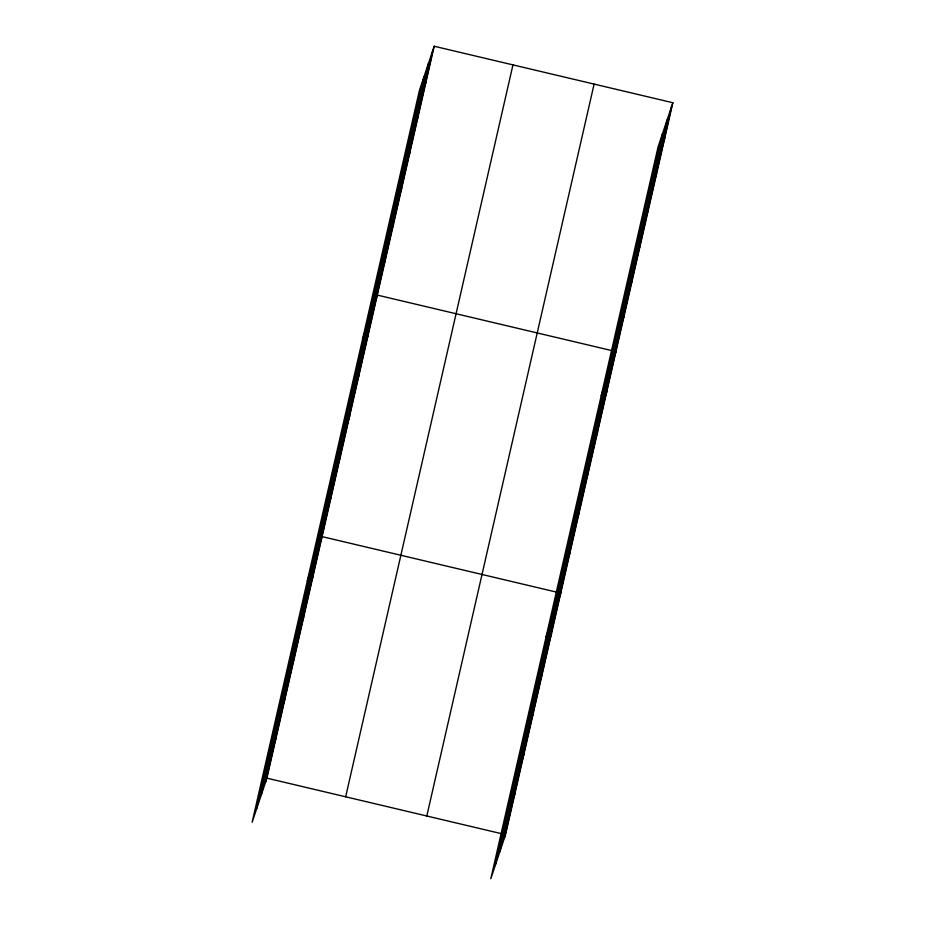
<?xml version="1.0" encoding="UTF-8"?>
<svg xmlns="http://www.w3.org/2000/svg" width="925" height="925" viewBox="0 0 925 925"><rect width="100%" height="100%" fill="white"/><g stroke="black" fill="none" stroke-linecap="round" stroke-linejoin="round"><path stroke-width="1.39" d="M256.595 808.97L423.893 77.064M261.174 795.269L428.472 63.362M265.625 781.972L432.923 50.066M434.195 46.25L419.441 90.361L252.143 822.267L266.897 778.156L434.195 46.25L672.857 102.733L505.559 834.639L490.805 878.75L658.103 146.844L672.857 102.733M345.661 796.795L512.959 64.889M426.807 816L594.104 84.094M495.245 865.453L662.543 133.547M499.835 851.752L667.133 119.845M504.287 838.455L671.585 106.548M424.795 85.62L426.078 81.805M416.666 121.163L417.95 117.348M408.538 156.718L409.821 152.903M400.421 192.261L401.693 188.446M392.292 227.816L393.564 224M384.164 263.371L385.447 259.543M362.554 339.209L377.319 295.098L611.76 350.587M366.843 339.174L368.115 335.347M357.64 379.423L358.912 375.608M348.436 419.684L349.719 415.857M339.232 459.933L340.516 456.118M330.028 500.194L331.312 496.367M307.354 580.738L322.108 536.627L557.96 592.451M311.632 580.703L312.904 576.876M302.429 620.952L303.712 617.137M293.225 661.213L294.508 657.386M284.021 701.462L285.305 697.647M274.829 741.723L276.101 737.896M663.456 142.103L664.728 138.287M655.328 177.658L656.6 173.831M647.199 213.201L648.483 209.385M639.071 248.756L640.354 244.94M630.954 284.299L632.226 280.483M622.826 319.853L624.097 316.038M601.215 395.692L615.981 351.581M605.493 395.657L606.777 391.842M596.301 435.906L597.573 432.091M587.097 476.167L588.369 472.351M577.894 516.416L579.166 512.6M568.69 556.677L569.973 552.861M546.004 637.221L560.77 593.11M550.294 637.186L551.566 633.371M541.09 677.435L542.362 673.62M531.887 717.696L533.158 713.88M522.683 757.945L523.966 754.129M513.479 798.206L514.762 794.39M266.897 778.156L501.338 833.645"/></g></svg>
